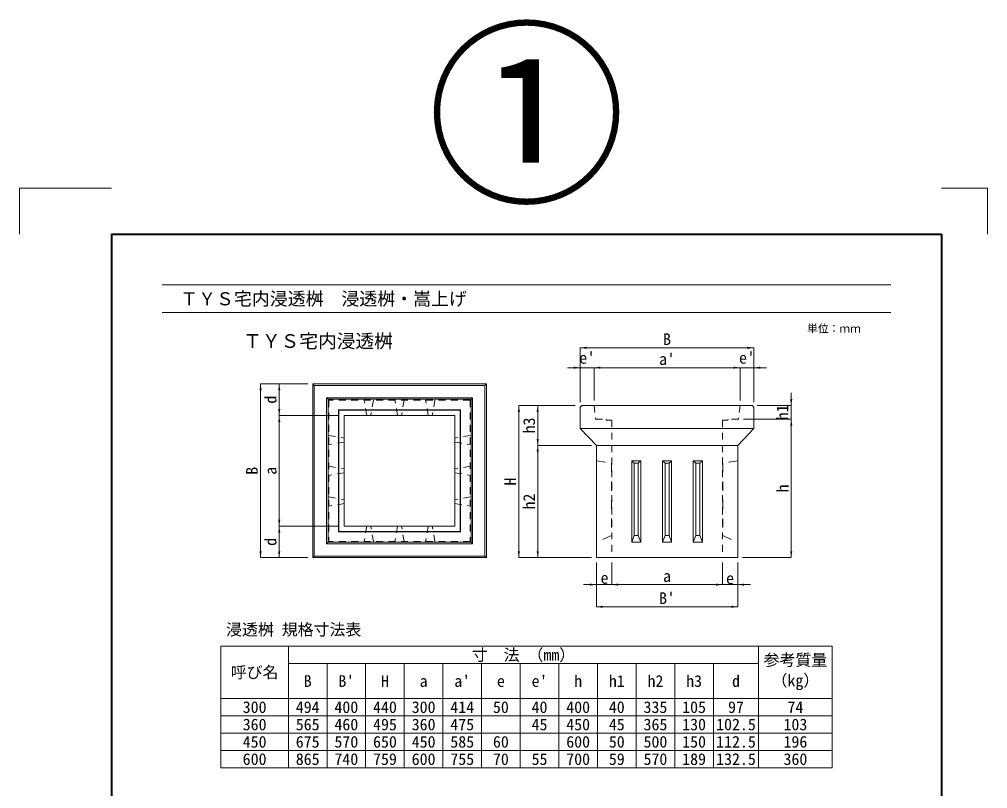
# Model space of a CAD drawing. Units: millimetres at full size, sheet at 1:30; details may follow other scales. Extents: x 19038 to 49388, y -43687 to -27642.
# Drawn here: x 19038 to 22188, y -30144 to -27642 of the extents above; entities that cross this region are included whole.
import ezdxf
from ezdxf.enums import TextEntityAlignment as Align

# ---------------------------------------------------------------- set-up
doc = ezdxf.new("R2010")
doc.units = ezdxf.units.MM
doc.header["$LTSCALE"] = 30
doc.linetypes.add('USER1', pattern=[1.35, 0.75, -0.6])
doc.linetypes.add('USER2', pattern=[2, 1, -1])
for name, color, linetype, lineweight in [('Defpoints_3', 7, 'Continuous', 13), ('スリット開口部', 40, 'Continuous', 9), ('図枠', 7, 'Continuous', 5), ('寸法線', 7, 'Continuous', 9), ('寸法表', 7, 'Continuous', 13), ('本体', 2, 'Continuous', 13)]:
    doc.layers.add(name, color=color, linetype=linetype, lineweight=lineweight)
doc.layers.add('文字', color=7, linetype='Continuous')
doc.layers.add('補助線', color=1, linetype='Continuous')
doc.styles.add('ＭＳ ゴシック', font='')
doc.styles.get('ＭＳ ゴシック').set_extended_font_data('MS Gothic')

# ---------------------------------------------------------------- blocks, each defined once
blk = doc.blocks.new('filled_arrow')
at = {"color": 0, "linetype": 'Continuous', "lineweight": -2}
blk.add_solid([(7.5, 1.25), (0, 0), (7.5, -1.25)], dxfattribs=at)

msp = doc.modelspace()

# ---------------------------------------------------------------- linework, layer by layer
at = {"layer": 'Defpoints_3'}
for p, q in [((19037.99, -28190.72), (19037.99, -28340.72)), ((19337.99, -28190.72), (19037.99, -28190.72)), ((22037.99, -28190.72), (22187.99, -28190.72)), ((22187.99, -28190.72), (22187.99, -28340.72))]:
    msp.add_line(p, q, dxfattribs=at)
at = {"layer": 'Defpoints_3', "color": 8, "lineweight": 0}
for p, q in [((20541.63, -29907.04), (20667.33, -29907.04)), ((20667.33, -29963.38), (20793.03, -29963.38))]:
    msp.add_line(p, q, dxfattribs=at)
at = {"layer": 'スリット開口部', "linetype": 'USER1'}
for p, q in [((20168.27, -28930.22), (20159.77, -28880.22)), ((20189.77, -28880.22), (20181.27, -28930.22)), ((20268.27, -28930.22), (20259.77, -28880.22)), ((20289.77, -28880.22), (20281.27, -28930.22)), ((20368.27, -28930.22), (20359.77, -28880.22)), ((20389.77, -28880.22), (20381.27, -28930.22)), ((20044.77, -28995.22), (20094.77, -29003.72)), ((20504.77, -28995.22), (20454.77, -29003.72)), ((20094.77, -29016.72), (20044.77, -29025.22)), ((20454.77, -29016.72), (20504.77, -29025.22)), ((20044.77, -29095.22), (20094.77, -29103.72)), ((20504.77, -29095.22), (20454.77, -29103.72)), ((20094.77, -29116.72), (20044.77, -29125.22)), ((20454.77, -29116.72), (20504.77, -29125.22)), ((20044.77, -29195.22), (20094.77, -29203.72)), ((20504.77, -29195.22), (20454.77, -29203.72)), ((20094.77, -29216.72), (20044.77, -29225.22)), ((20454.77, -29216.72), (20504.77, -29225.22)), ((20168.27, -29290.22), (20159.77, -29340.22)), ((20189.77, -29340.22), (20181.27, -29290.22)), ((20268.27, -29290.22), (20259.77, -29340.22)), ((20289.77, -29340.22), (20281.27, -29290.22)), ((20368.27, -29290.22), (20359.77, -29340.22)), ((20389.77, -29340.22), (20381.27, -29290.22))]:
    msp.add_line(p, q, dxfattribs=at)
at = {"layer": 'スリット開口部', "linetype": 'USER2'}
for p, q in [((20915, -29077.72), (20964, -29084.92)), ((20964, -29084.92), (20964, -29321.06)), ((21375, -29077.72), (21326, -29084.92)), ((21326, -29084.92), (21326, -29321.06)), ((20964, -29321.06), (20915, -29342.68)), ((21326, -29321.06), (21375, -29342.68))]:
    msp.add_line(p, q, dxfattribs=at)
at = {"layer": 'スリット開口部'}
for p, q in [((21030, -29077.72), (21038.5, -29084.92)), ((21051.5, -29084.92), (21060, -29077.72)), ((21130, -29077.72), (21138.5, -29084.92)), ((21151.5, -29084.92), (21160, -29077.72)), ((21230, -29077.72), (21238.5, -29084.92)), ((21251.5, -29084.92), (21260, -29077.72)), ((21030, -29342.68), (21038.5, -29321.06)), ((21051.5, -29321.06), (21060, -29342.68)), ((21130, -29342.68), (21138.5, -29321.06)), ((21151.5, -29321.06), (21160, -29342.68)), ((21230, -29342.68), (21238.5, -29321.06)), ((21251.5, -29321.06), (21260, -29342.68))]:
    msp.add_line(p, q, dxfattribs=at)
for points in [[(21030, -29077.72), (21060, -29077.72), (21060, -29342.68), (21030, -29342.68)], [(21038.5, -29084.92), (21051.5, -29084.92), (21051.5, -29321.06), (21038.5, -29321.06)], [(21130, -29077.72), (21160, -29077.72), (21160, -29342.68), (21130, -29342.68)], [(21138.5, -29084.92), (21151.5, -29084.92), (21151.5, -29321.06), (21138.5, -29321.06)], [(21230, -29077.72), (21260, -29077.72), (21260, -29342.68), (21230, -29342.68)], [(21238.5, -29084.92), (21251.5, -29084.92), (21251.5, -29321.06), (21238.5, -29321.06)]]:
    msp.add_lwpolyline(points, close=True, dxfattribs=at)
at = {"layer": '図枠', "lineweight": 40}
for p, q in [((19337.99, -28340.72), (22037.99, -28340.72)), ((19337.99, -28340.72), (19337.99, -32495.72)), ((22037.99, -28340.72), (22037.99, -32495.72))]:
    msp.add_line(p, q, dxfattribs=at)
at = {"layer": '図枠', "lineweight": 13}
for p, q in [((19502.99, -28505.72), (21872.99, -28505.72)), ((19502.99, -28595.72), (21872.99, -28595.72))]:
    msp.add_line(p, q, dxfattribs=at)
at = {"layer": '寸法線'}
for p, q in [((20862.5, -28710.18), (21427.5, -28710.18)), ((20862.5, -28886.72), (20862.5, -28710.18)), ((21427.5, -28886.72), (21427.5, -28710.18)), ((20820.9, -28774.84), (20949.1, -28774.84)), ((20862.5, -28886.72), (20862.5, -28774.84)), ((20907.5, -28881.72), (20907.5, -28774.84)), ((20907.5, -28774.84), (21382.5, -28774.84)), ((20907.5, -28881.72), (20907.5, -28774.84)), ((21340.9, -28774.84), (21469.1, -28774.84)), ((21382.5, -28881.72), (21382.5, -28774.84)), ((21382.5, -28881.72), (21382.5, -28774.84)), ((21427.5, -28886.72), (21427.5, -28774.84)), ((19822.72, -29392.72), (19822.72, -28827.72)), ((19976.27, -28827.72), (19822.72, -28827.72)), ((19883.43, -28827.72), (19883.43, -28930.22)), ((19976.27, -28827.72), (19883.43, -28827.72)), ((21549.17, -28984.32), (21549.17, -28856.12)), ((20662.94, -28897.72), (20662.94, -29392.72)), ((20846.5, -28897.72), (20662.94, -28897.72)), ((20724.27, -29027.72), (20724.27, -28897.72)), ((20846.5, -28897.72), (20724.27, -28897.72)), ((21438.5, -28897.72), (21549.17, -28897.72)), ((20078.77, -28930.22), (19883.43, -28930.22)), ((19883.43, -28930.22), (19883.43, -29290.22)), ((20078.77, -28930.22), (19883.43, -28930.22)), ((21393.49, -28942.72), (21549.17, -28942.72)), ((21393.49, -28942.72), (21549.17, -28942.72)), ((21549.17, -29392.72), (21549.17, -28942.72)), ((20724.27, -29392.72), (20724.27, -29027.72)), ((20899, -29027.72), (20724.27, -29027.72)), ((20899, -29027.72), (20724.27, -29027.72)), ((20078.77, -29290.22), (19883.43, -29290.22)), ((19883.43, -29290.22), (19883.43, -29392.72)), ((20078.77, -29290.22), (19883.43, -29290.22)), ((19976.27, -29392.72), (19822.72, -29392.72)), ((19976.27, -29392.72), (19883.43, -29392.72)), ((20899, -29392.72), (20662.94, -29392.72)), ((20899, -29392.72), (20724.27, -29392.72)), ((20915, -29408.72), (20915, -29480.4)), ((20915, -29408.72), (20915, -29552.49)), ((20965, -29408.72), (20965, -29480.4)), ((20965, -29408.72), (20965, -29480.4)), ((21325, -29408.72), (21325, -29480.4)), ((21325, -29408.72), (21325, -29480.4)), ((21375, -29408.72), (21375, -29480.4)), ((21375, -29408.72), (21375, -29552.49)), ((21391, -29392.72), (21549.17, -29392.72)), ((20873.4, -29480.4), (21006.6, -29480.4)), ((20965, -29480.4), (21325, -29480.4)), ((21283.4, -29480.4), (21416.6, -29480.4)), ((20915, -29552.49), (21375, -29552.49))]:
    msp.add_line(p, q, dxfattribs=at)
at = {"layer": '寸法表'}
for p, q in [((19693.47, -29680.56), (21682.52, -29680.56)), ((19693.47, -29680.56), (19693.47, -30076.04)), ((19913.12, -29680.56), (19913.12, -30076.04)), ((21442.81, -29680.56), (21442.81, -30076.04)), ((21682.52, -29680.56), (21682.52, -30076.04)), ((19913.12, -29737.28), (21442.81, -29737.28)), ((20038.82, -29737.28), (20038.82, -30076.04)), ((20164.52, -29737.28), (20164.52, -30076.04)), ((20290.22, -29737.28), (20290.22, -30076.04)), ((20415.93, -29737.28), (20415.93, -30076.04)), ((20541.63, -29737.28), (20541.63, -30076.04)), ((20667.33, -29737.28), (20667.33, -30076.04)), ((20793.03, -29737.28), (20793.03, -30076.04)), ((20918.73, -29737.28), (20918.73, -30076.04)), ((21044.44, -29737.28), (21044.44, -30076.04)), ((21170.14, -29737.28), (21170.14, -30076.04)), ((21295.84, -29737.28), (21295.84, -30076.04)), ((19693.47, -29850.71), (21682.52, -29850.71)), ((19693.47, -29907.04), (20541.63, -29907.04)), ((20667.33, -29907.04), (21682.52, -29907.04)), ((19693.47, -29963.38), (20667.33, -29963.38)), ((20793.03, -29963.38), (21682.52, -29963.38)), ((19693.47, -30019.71), (21682.52, -30019.71)), ((19693.47, -30076.04), (21682.52, -30076.04))]:
    msp.add_line(p, q, dxfattribs=at)
at = {"layer": '本体'}
for p, q in [((20557.27, -28827.72), (19992.27, -28827.72)), ((19992.27, -28827.72), (19992.27, -29392.72)), ((20557.27, -29392.72), (20557.27, -28827.72)), ((20862.5, -28902.72), (20867.5, -28897.72)), ((20862.5, -28902.72), (20862.5, -28972.72)), ((20867.5, -28897.72), (21422.5, -28897.72)), ((21422.5, -28897.72), (21427.5, -28902.72)), ((21427.5, -28902.72), (21427.5, -28972.72)), ((20454.77, -28930.22), (20094.77, -28930.22)), ((20094.77, -28930.22), (20094.77, -29290.22)), ((20454.77, -29290.22), (20454.77, -28930.22)), ((20946.5, -28942.72), (20947.5, -28945.92)), ((21343.5, -28942.72), (21342.5, -28945.92)), ((20094.77, -29290.22), (20454.77, -29290.22)), ((19992.27, -29392.72), (20557.27, -29392.72))]:
    msp.add_line(p, q, dxfattribs=at)
at = {"layer": '本体', "lineweight": 5}
for p, q in [((19997.27, -28832.72), (19992.27, -28827.72)), ((20552.27, -28832.72), (19997.27, -28832.72)), ((19997.27, -28832.72), (19997.27, -29387.72)), ((20552.27, -28832.72), (20557.27, -28827.72)), ((20552.27, -29387.72), (20552.27, -28832.72)), ((19992.27, -29392.72), (19997.27, -29387.72)), ((19997.27, -29387.72), (20552.27, -29387.72)), ((20552.27, -29387.72), (20557.27, -29392.72))]:
    msp.add_line(p, q, dxfattribs=at)
at = {"layer": '本体', "lineweight": 9}
for p, q in [((20512.27, -28872.72), (20037.27, -28872.72)), ((20037.27, -28872.72), (20037.27, -29347.72)), ((20042.27, -28877.72), (20037.27, -28872.72)), ((20507.27, -28877.72), (20042.27, -28877.72)), ((20042.27, -28877.72), (20042.27, -29342.72)), ((20507.27, -28877.72), (20512.27, -28872.72)), ((20507.27, -29342.72), (20507.27, -28877.72)), ((20512.27, -29347.72), (20512.27, -28872.72)), ((20076.27, -28911.72), (20473.27, -28911.72)), ((20076.27, -29308.72), (20076.27, -28911.72)), ((20076.27, -28911.72), (20077.27, -28912.72)), ((20077.27, -29307.72), (20077.27, -28912.72)), ((20077.27, -28912.72), (20472.27, -28912.72)), ((20472.27, -28912.72), (20473.27, -28911.72)), ((20472.27, -28912.72), (20472.27, -29307.72)), ((20473.27, -28911.72), (20473.27, -29308.72)), ((20862.5, -28972.72), (21427.5, -28972.72)), ((20915, -29027.72), (21375, -29027.72)), ((20076.27, -29308.72), (20077.27, -29307.72)), ((20473.27, -29308.72), (20076.27, -29308.72)), ((20472.27, -29307.72), (20077.27, -29307.72)), ((20472.27, -29307.72), (20473.27, -29308.72)), ((20037.27, -29347.72), (20042.27, -29342.72)), ((20037.27, -29347.72), (20512.27, -29347.72)), ((20042.27, -29342.72), (20507.27, -29342.72)), ((20507.27, -29342.72), (20512.27, -29347.72))]:
    msp.add_line(p, q, dxfattribs=at)
at = {"layer": '本体', "color": 7, "linetype": 'USER1', "lineweight": 9}
for p, q in [((20504.77, -28880.22), (20044.77, -28880.22)), ((20044.77, -28880.22), (20044.77, -29340.22)), ((20504.77, -28880.22), (20504.77, -29340.22)), ((20504.77, -29340.22), (20044.77, -29340.22))]:
    msp.add_line(p, q, dxfattribs=at)
at = {"layer": '本体', "linetype": 'USER1'}
for p, q in [((20907.5, -28897.72), (20912.5, -28942.72)), ((21382.5, -28897.72), (21377.49, -28942.72)), ((20912.5, -28942.72), (20946.5, -28942.72)), ((20947.5, -28945.92), (20965, -28945.92)), ((20965, -28945.92), (20965, -29392.72)), ((21325, -28945.92), (21325, -29392.72)), ((21342.5, -28945.92), (21325, -28945.92)), ((21377.49, -28942.72), (21343.5, -28942.72))]:
    msp.add_line(p, q, dxfattribs=at)
at = {"layer": '本体'}
msp.add_lwpolyline([(20862.5, -28972.72), (20915, -29027.72), (20915, -29392.72), (21375, -29392.72), (21375, -29027.72), (21427.5, -28972.72)], dxfattribs=at)

# ---------------------------------------------------------------- block references
at = {"layer": '寸法線', "xscale": 2.77, "yscale": 2.77}
for p in [(20862.5, -28710.18), (20907.5, -28774.84), (20907.5, -28774.84), (21427.5, -28774.84), (20965, -29480.4), (20965, -29480.4), (21375, -29480.4), (20915, -29552.49)]:
    msp.add_blockref('filled_arrow', p, dxfattribs=at)
for p, rotation in [((21427.5, -28710.18), 180), ((20862.5, -28774.84), 180), ((21382.5, -28774.84), 180), ((21382.5, -28774.84), 180), ((19822.72, -28827.72), 270), ((19883.43, -28827.72), 270), ((21549.17, -28897.72), 90), ((19883.43, -28930.22), 90), ((20662.94, -28897.72), 270), ((20724.27, -28897.72), 270), ((19883.43, -28930.22), 270), ((21549.17, -28942.72), 270), ((21549.17, -28942.72), 270), ((20724.27, -29027.72), 90), ((20724.27, -29027.72), 270), ((19883.43, -29290.22), 90), ((19883.43, -29290.22), 270), ((19822.72, -29392.72), 90), ((19883.43, -29392.72), 90), ((20662.94, -29392.72), 90), ((20724.27, -29392.72), 90), ((21549.17, -29392.72), 90), ((20915, -29480.4), 180), ((21325, -29480.4), 180), ((21325, -29480.4), 180), ((21375, -29552.49), 180)]:
    msp.add_blockref('filled_arrow', p, dxfattribs=dict(at, rotation=rotation))

# ---------------------------------------------------------------- texts
at = {"layer": '図枠', "style": 'ＭＳ ゴシック'}
msp.add_text('\u3000ＴＹＳ宅内浸透桝\u3000浸透桝・嵩上げ', height=42.72, dxfattribs=at).set_placement((19502.99, -28550.72), align=Align.MIDDLE_LEFT)
msp.add_text('単位：ｍｍ', height=25.63, dxfattribs=at).set_placement((21688.29, -28647.72), align=Align.MIDDLE_CENTER)
at = {"layer": '寸法線', "style": 'ＭＳ ゴシック'}
for s, p in [('B', (21145, -28682.18)), ("e'", (20885, -28742.84)), ("a'", (21145, -28746.84)), ("e'", (21405, -28742.84)), ('e', (20941.64, -29458.58)), ('a', (21145, -29452.4)), ('e', (21349.88, -29459.7)), ("B'", (21145, -29524.49))]:
    msp.add_text(s, height=37.98, dxfattribs=at).set_placement(p, align=Align.MIDDLE_CENTER)
for s, p in [('d', (19855.43, -28878.97)), ('h1', (21520.13, -28920.22)), ('h3', (20696.27, -28962.72)), ('B', (19794.72, -29110.22)), ('a', (19855.43, -29110.22)), ('H', (20634.94, -29145.22)), ('h', (21521.17, -29167.72)), ('h2', (20696.27, -29210.22)), ('d', (19855.43, -29341.47))]:
    msp.add_text(s, height=37.98, rotation=90, dxfattribs=at).set_placement(p, align=Align.MIDDLE_CENTER)
at = {"layer": '寸法表', "style": 'ＭＳ ゴシック'}
for s, p in [('寸\u3000法 （mm）', (20677.96, -29708.92)), ('呼び名', (19803.29, -29765.64)), ('B', (19975.97, -29793.99)), ("B'", (20101.67, -29793.99)), ('H', (20227.37, -29793.99)), ('a', (20353.07, -29793.99)), ("a'", (20478.78, -29793.99)), ('e', (20604.48, -29793.99)), ("e'", (20730.18, -29793.99)), ('h', (20855.88, -29793.99)), ('h1', (20981.58, -29793.99)), ('h2', (21107.29, -29793.99)), ('h3', (21232.99, -29793.99)), ('d', (21369.32, -29793.99)), ('300', (19803.29, -29878.88)), ('494', (19975.97, -29878.88)), ('400', (20101.67, -29878.88)), ('440', (20227.37, -29878.88)), ('300', (20353.07, -29878.88)), ('414', (20478.78, -29878.88)), ('50', (20604.48, -29878.88)), ('40', (20730.18, -29878.88)), ('400', (20855.88, -29878.88)), ('40', (20981.58, -29878.88)), ('335', (21107.29, -29878.88)), ('105', (21232.99, -29878.88)), ('97', (21369.32, -29878.88)), ('74', (21562.66, -29878.88)), ('360', (19803.29, -29935.21)), ('565', (19975.97, -29935.21)), ('460', (20101.67, -29935.21)), ('495', (20227.37, -29935.21)), ('360', (20353.07, -29935.21)), ('475', (20478.78, -29935.21)), ('45', (20730.18, -29935.21)), ('450', (20855.88, -29935.21)), ('45', (20981.58, -29935.21)), ('365', (21107.29, -29935.21)), ('130', (21232.99, -29935.21)), ('102.5', (21369.32, -29935.21)), ('103', (21562.66, -29935.21)), ('450', (19803.29, -29991.54)), ('675', (19975.97, -29991.54)), ('570', (20101.67, -29991.54)), ('650', (20227.37, -29991.54)), ('450', (20353.07, -29991.54)), ('585', (20478.78, -29991.54)), ('60', (20604.48, -29991.54)), ('600', (20855.88, -29991.54)), ('50', (20981.58, -29991.54)), ('500', (21107.29, -29991.54)), ('150', (21232.99, -29991.54)), ('112.5', (21369.32, -29991.54)), ('196', (21562.66, -29991.54)), ('600', (19803.29, -30047.88)), ('865', (19975.97, -30047.88)), ('740', (20101.67, -30047.88)), ('759', (20227.37, -30047.88)), ('600', (20353.07, -30047.88)), ('755', (20478.78, -30047.88)), ('70', (20604.48, -30047.88)), ('55', (20730.18, -30047.88)), ('700', (20855.88, -30047.88)), ('59', (20981.58, -30047.88)), ('570', (21107.29, -30047.88)), ('189', (21232.99, -30047.88)), ('132.5', (21369.32, -30047.88)), ('360', (21562.66, -30047.88))]:
    msp.add_text(s, height=37.98, dxfattribs=at).set_placement(p, align=Align.MIDDLE_CENTER)
for s, p in [('参考質量', (21459.06, -29706.4)), ('（kg）', (21484.96, -29773.07))]:
    msp.add_text(s, height=37.98, dxfattribs=at).set_placement(p, align=Align.TOP_LEFT)
at = {"layer": '文字', "style": 'ＭＳ ゴシック'}
msp.add_text('ＴＹＳ宅内浸透桝', height=44.62, dxfattribs=at).set_placement((20009.49, -28665.86), align=Align.TOP_CENTER)
msp.add_text('浸透桝 規格寸法表', height=37.98, dxfattribs=at).set_placement((19710.32, -29607.55), align=Align.TOP_LEFT)
at = {"layer": '補助線', "style": 'ＭＳ ゴシック'}
msp.add_text('①', height=474.7, dxfattribs=at).set_placement((20687.99, -28332.23), align=Align.BOTTOM_CENTER)

doc.saveas('drawing.dxf')
